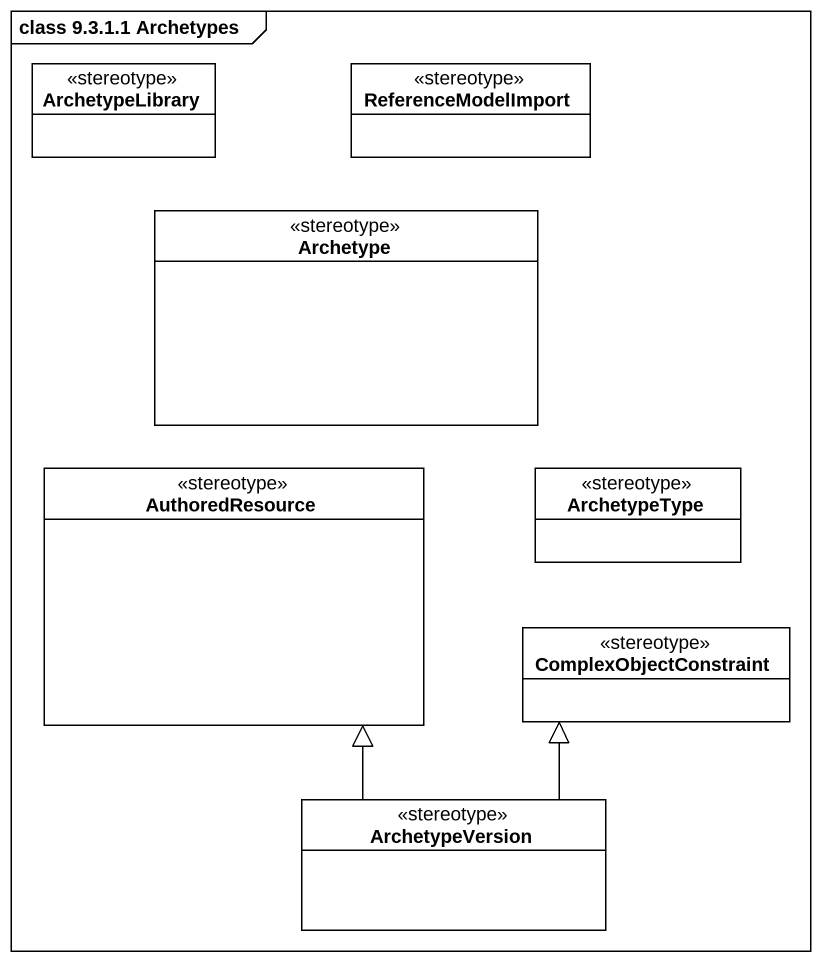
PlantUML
@startuml
mainframe class 9.3.1.1 Archetypes
hide circle
hide empty members
class ArchetypeLibrary <<stereotype>>
class ReferenceModelImport <<stereotype>>
class Archetype <<stereotype>>
class AuthoredResource <<stereotype>>
class ArchetypeType <<stereotype>>
class ComplexObjectConstraint <<stereotype>>
class ArchetypeVersion <<stereotype>>
ArchetypeVersion -up-|> AuthoredResource
ArchetypeVersion -up-|> ComplexObjectConstraint
@enduml
